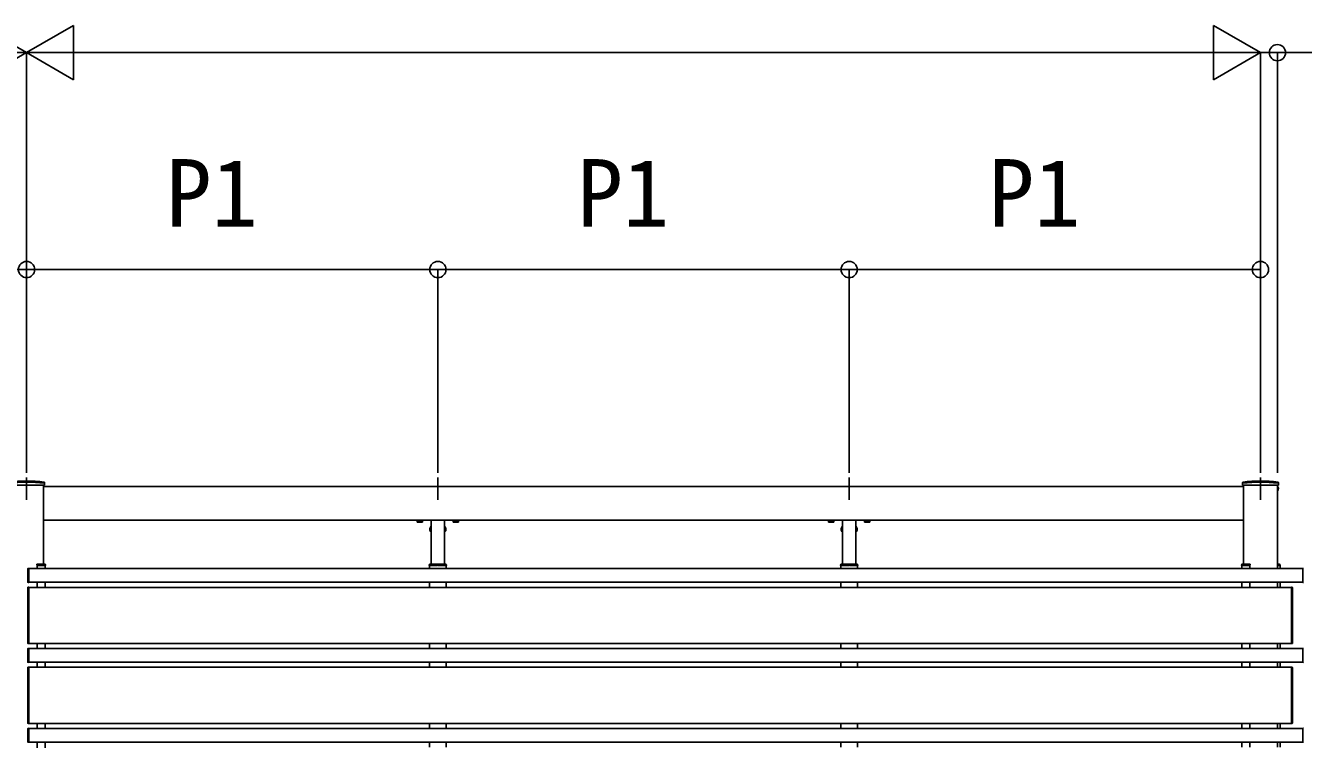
# Model space of a CAD drawing. Units: millimetres, scale not verified. Extents: x -10500 to 10500, y -15604 to 15536.
# Drawn here: x -4935 to -2107, y 9720 to 11318 of the extents above; entities that cross this region are included whole.
import ezdxf
from ezdxf.enums import TextEntityAlignment as Align

# ---------------------------------------------------------------- set-up
doc = ezdxf.new("R2010")
doc.units = ezdxf.units.MM
doc.header["$LTSCALE"] = 80
for name, color, linetype in [('0-3_YKK_12', 2, 'Continuous'), ('0-4_YKK_13', 4, 'Continuous'), ('0-6_YKK_D', 6, 'Continuous')]:
    doc.layers.add(name, color=color, linetype=linetype)
doc.styles.add('ＭＳ ゴシック', font='')
doc.styles.get('ＭＳ ゴシック').set_extended_font_data('MS Gothic')

msp = doc.modelspace()

# ---------------------------------------------------------------- linework, layer by layer
at = {"layer": '0-3_YKK_12'}
for p, q in [((-4932.5, 10318.03), (-4932.5, 10268.34)), ((-4895, 10301.03), (-4895, 10125.53)), ((-4022.5, 10318.03), (-4022.5, 10268.34)), ((-3112.5, 10318.03), (-3112.5, 10268.34)), ((-2240, 10301.03), (-2240, 10125.53)), ((-2202.5, 10318.03), (-2202.5, 10268.34)), ((-2165, 10301.03), (-2165, 10116.03)), ((-2240, 10223.03), (-4895, 10223.03)), ((-4037.5, 10223.03), (-4037.5, 10125.53)), ((-4007.5, 10223.03), (-4007.5, 10125.53)), ((-3127.5, 10223.03), (-3127.5, 10125.53)), ((-3097.5, 10223.03), (-3097.5, 10125.53)), ((-4909, 10123.03), (-4909, 10116.03)), ((-4891, 10123.03), (-4891, 10116.03)), ((-4041, 10123.03), (-4041, 10116.03)), ((-4004, 10123.03), (-4004, 10116.03)), ((-3131, 10123.03), (-3131, 10116.03)), ((-3094, 10123.03), (-3094, 10116.03)), ((-2244, 10123.03), (-2244, 10116.03)), ((-2226, 10123.03), (-2226, 10116.03)), ((-2165, 10116.03), (-2165, 10122.03)), ((-2159, 10116.03), (-2159, 10123.03)), ((-4927.5, 10116.03), (-2109, 10116.03)), ((-4927.5, 10086.03), (-2109, 10086.03)), ((-2134, 10074.53), (-4927.5, 10074.53)), ((-4909, 10086.03), (-4909, 10074.53)), ((-4891, 10086.03), (-4891, 10074.53)), ((-4041, 10086.03), (-4041, 10074.53)), ((-4004, 10086.03), (-4004, 10074.53)), ((-3131, 10086.03), (-3131, 10074.53)), ((-3094, 10086.03), (-3094, 10074.53)), ((-2244, 10086.03), (-2244, 10074.53)), ((-2226, 10086.03), (-2226, 10074.53)), ((-2165, 10074.53), (-2165, 10086.03)), ((-2159, 10074.83), (-2159, 10086.03)), ((-2134, 9950.53), (-4927.5, 9950.53)), ((-4927.5, 9939.03), (-2109, 9939.03)), ((-4909, 9950.53), (-4909, 9939.03)), ((-4891, 9950.53), (-4891, 9939.03)), ((-4041, 9950.53), (-4041, 9939.03)), ((-4004, 9950.53), (-4004, 9939.03)), ((-3131, 9950.53), (-3131, 9939.03)), ((-3094, 9950.53), (-3094, 9939.03)), ((-2244, 9950.53), (-2244, 9939.03)), ((-2226, 9950.53), (-2226, 9939.03)), ((-2165, 9939.03), (-2165, 9950.53)), ((-2165, 9950.53), (-2165, 9939.03)), ((-2159, 9939.33), (-2159, 9950.53)), ((-4927.5, 9909.03), (-2109, 9909.03)), ((-2134, 9897.53), (-4927.5, 9897.53)), ((-4909, 9909.03), (-4909, 9897.53)), ((-4891, 9909.03), (-4891, 9897.53)), ((-4041, 9909.03), (-4041, 9897.53)), ((-4004, 9909.03), (-4004, 9897.53)), ((-3131, 9909.03), (-3131, 9897.53)), ((-3094, 9909.03), (-3094, 9897.53)), ((-2244, 9909.03), (-2244, 9897.53)), ((-2226, 9909.03), (-2226, 9897.53)), ((-2165, 9897.53), (-2165, 9909.03)), ((-2165, 9909.03), (-2165, 9897.53)), ((-2159, 9897.83), (-2159, 9909.03)), ((-2134, 9773.53), (-4927.5, 9773.53)), ((-4927.5, 9762.03), (-2109, 9762.03)), ((-4909, 9773.53), (-4909, 9762.03)), ((-4891, 9773.53), (-4891, 9762.03)), ((-4041, 9773.53), (-4041, 9762.03)), ((-4004, 9773.53), (-4004, 9762.03)), ((-3131, 9773.53), (-3131, 9762.03)), ((-3094, 9773.53), (-3094, 9762.03)), ((-2244, 9773.53), (-2244, 9762.03)), ((-2226, 9773.53), (-2226, 9762.03)), ((-2165, 9762.03), (-2165, 9773.53)), ((-2165, 9773.53), (-2165, 9762.03)), ((-2159, 9762.33), (-2159, 9773.53)), ((-4927.5, 9732.03), (-2109, 9732.03)), ((-4909, 9732.03), (-4909, 9719.53)), ((-4891, 9732.03), (-4891, 9719.53)), ((-4041, 9732.03), (-4041, 9720.53)), ((-4004, 9732.03), (-4004, 9720.53)), ((-3131, 9732.03), (-3131, 9720.53)), ((-3094, 9732.03), (-3094, 9720.53)), ((-2244, 9732.03), (-2244, 9720.53)), ((-2226, 9732.03), (-2226, 9720.53)), ((-2165, 9720.53), (-2165, 9732.03)), ((-2165, 9732.03), (-2165, 9720.53)), ((-2159, 9720.83), (-2159, 9732.03))]:
    msp.add_line(p, q, dxfattribs=at)
msp.add_lwpolyline([(-2240, 10223.03), (-2240, 10298.03), (-4895, 10298.03)], dxfattribs=at)
at = {"layer": '0-4_YKK_13'}
for p, q in [((-4972.15, 10301.03), (-4892.85, 10301.03)), ((-4892.8, 10304.03), (-4892.85, 10306.7)), ((-4892.8, 10304.03), (-4892.85, 10301.03)), ((-2242.2, 10304.03), (-2242.15, 10306.7)), ((-2242.2, 10304.03), (-2242.15, 10301.03)), ((-2162.85, 10301.03), (-2242.15, 10301.03)), ((-2165, 10297.78), (-2165, 10288.28)), ((-2164.77, 10297.78), (-2165, 10297.78)), ((-2164.77, 10297.78), (-2164.77, 10288.28)), ((-2162.8, 10304.03), (-2162.85, 10306.7)), ((-2162.8, 10304.03), (-2162.85, 10301.03)), ((-2164.77, 10288.28), (-2165, 10288.28)), ((-4067.5, 10222.73), (-4068.27, 10222.28)), ((-4068.27, 10219.17), (-4068.27, 10222.28)), ((-4067.5, 10218.73), (-4068.27, 10219.17)), ((-4068.25, 10222.73), (-4068.25, 10223.03)), ((-4056.75, 10222.73), (-4068.25, 10222.73)), ((-4057.5, 10222.73), (-4067.5, 10222.73)), ((-4057.5, 10218.73), (-4067.5, 10218.73)), ((-4065.39, 10219.17), (-4065.39, 10222.28)), ((-4059.61, 10219.17), (-4059.61, 10222.28)), ((-4057.5, 10222.73), (-4056.73, 10222.28)), ((-4057.5, 10218.73), (-4056.73, 10219.17)), ((-4056.75, 10223.03), (-4056.75, 10222.73)), ((-4056.73, 10219.17), (-4056.73, 10222.28)), ((-4037.75, 10208.93), (-4037.5, 10208.93)), ((-4037.75, 10208.93), (-4037.75, 10197.13)), ((-4037.5, 10197.13), (-4037.5, 10208.93)), ((-4007.5, 10208.93), (-4007.5, 10197.13)), ((-4007.25, 10208.93), (-4007.5, 10208.93)), ((-4007.25, 10197.13), (-4007.25, 10208.93)), ((-3987.5, 10222.73), (-3988.27, 10222.28)), ((-3988.27, 10219.17), (-3988.27, 10222.28)), ((-3987.5, 10218.73), (-3988.27, 10219.17)), ((-3988.25, 10222.73), (-3988.25, 10223.03)), ((-3976.75, 10222.73), (-3988.25, 10222.73)), ((-3977.5, 10222.73), (-3987.5, 10222.73)), ((-3977.5, 10218.73), (-3987.5, 10218.73)), ((-3985.39, 10219.17), (-3985.39, 10222.28)), ((-3979.61, 10219.17), (-3979.61, 10222.28)), ((-3977.5, 10222.73), (-3976.73, 10222.28)), ((-3977.5, 10218.73), (-3976.73, 10219.17)), ((-3976.75, 10223.03), (-3976.75, 10222.73)), ((-3976.73, 10219.17), (-3976.73, 10222.28)), ((-3157.5, 10222.73), (-3158.27, 10222.28)), ((-3158.27, 10219.17), (-3158.27, 10222.28)), ((-3157.5, 10218.73), (-3158.27, 10219.17)), ((-3158.25, 10222.73), (-3158.25, 10223.03)), ((-3146.75, 10222.73), (-3158.25, 10222.73)), ((-3147.5, 10222.73), (-3157.5, 10222.73)), ((-3147.5, 10218.73), (-3157.5, 10218.73)), ((-3155.39, 10219.17), (-3155.39, 10222.28)), ((-3149.61, 10219.17), (-3149.61, 10222.28)), ((-3147.5, 10222.73), (-3146.73, 10222.28)), ((-3147.5, 10218.73), (-3146.73, 10219.17)), ((-3146.75, 10223.03), (-3146.75, 10222.73)), ((-3146.73, 10219.17), (-3146.73, 10222.28)), ((-3127.75, 10208.93), (-3127.5, 10208.93)), ((-3127.75, 10208.93), (-3127.75, 10197.13)), ((-3127.5, 10197.13), (-3127.5, 10208.93)), ((-3097.5, 10208.93), (-3097.5, 10197.13)), ((-3097.25, 10208.93), (-3097.5, 10208.93)), ((-3097.25, 10197.13), (-3097.25, 10208.93)), ((-3077.5, 10222.73), (-3078.27, 10222.28)), ((-3078.27, 10219.17), (-3078.27, 10222.28)), ((-3077.5, 10218.73), (-3078.27, 10219.17)), ((-3078.25, 10222.73), (-3078.25, 10223.03)), ((-3066.75, 10222.73), (-3078.25, 10222.73)), ((-3067.5, 10222.73), (-3077.5, 10222.73)), ((-3067.5, 10218.73), (-3077.5, 10218.73)), ((-3075.39, 10219.17), (-3075.39, 10222.28)), ((-3069.61, 10219.17), (-3069.61, 10222.28)), ((-3067.5, 10222.73), (-3066.73, 10222.28)), ((-3067.5, 10218.73), (-3066.73, 10219.17)), ((-3066.75, 10223.03), (-3066.75, 10222.73)), ((-3066.73, 10219.17), (-3066.73, 10222.28)), ((-4037.75, 10197.13), (-4037.5, 10197.13)), ((-4007.25, 10197.13), (-4007.5, 10197.13)), ((-3127.75, 10197.13), (-3127.5, 10197.13)), ((-3097.25, 10197.13), (-3097.5, 10197.13)), ((-4909.5, 10125.53), (-4891.59, 10125.53)), ((-4909.5, 10124.03), (-4909.5, 10125.53)), ((-4909, 10123.03), (-4909, 10123.53)), ((-4903.1, 10123.03), (-4903.6, 10123.03)), ((-4903.1, 10123.03), (-4894.1, 10123.03)), ((-4894.11, 10124.53), (-4903.09, 10124.53)), ((-4893.6, 10123.03), (-4894.1, 10123.03)), ((-4893.61, 10124.03), (-4893.6, 10123.03)), ((-4890.8, 10123.03), (-4893.6, 10123.03)), ((-4041.2, 10123.03), (-4038.4, 10123.03)), ((-4004.59, 10125.53), (-4040.41, 10125.53)), ((-4038.39, 10124.03), (-4038.4, 10123.03)), ((-4038.4, 10123.03), (-4037.9, 10123.03)), ((-4028.9, 10123.03), (-4037.9, 10123.03)), ((-4037.89, 10124.53), (-4028.91, 10124.53)), ((-4028.9, 10123.03), (-4028.4, 10123.03)), ((-4023, 10123.03), (-4023, 10123.53)), ((-4022, 10123.53), (-4022, 10123.03)), ((-4022, 10123.03), (-4016.6, 10123.03)), ((-4016.59, 10124.03), (-4016.6, 10123.03)), ((-4016.6, 10123.03), (-4016.1, 10123.03)), ((-4007.1, 10123.03), (-4016.1, 10123.03)), ((-4016.09, 10124.53), (-4007.11, 10124.53)), ((-4007.1, 10123.03), (-4006.6, 10123.03)), ((-4006.61, 10124.03), (-4006.6, 10123.03)), ((-4006.6, 10123.03), (-4003.8, 10123.03)), ((-4003.8, 10123.03), (-4003.5, 10123.03)), ((-4003.5, 10123.03), (-4003.6, 10124.59)), ((-3131.2, 10123.03), (-3128.4, 10123.03)), ((-3094.59, 10125.53), (-3130.41, 10125.53)), ((-3128.39, 10124.03), (-3128.4, 10123.03)), ((-3128.4, 10123.03), (-3127.9, 10123.03)), ((-3118.9, 10123.03), (-3127.9, 10123.03)), ((-3127.89, 10124.53), (-3118.91, 10124.53)), ((-3118.9, 10123.03), (-3118.4, 10123.03)), ((-3113, 10123.03), (-3113, 10123.53)), ((-3112, 10123.53), (-3112, 10123.03)), ((-3112, 10123.03), (-3106.6, 10123.03)), ((-3106.59, 10124.03), (-3106.6, 10123.03)), ((-3106.6, 10123.03), (-3106.1, 10123.03)), ((-3097.1, 10123.03), (-3106.1, 10123.03)), ((-3106.09, 10124.53), (-3097.11, 10124.53)), ((-3097.1, 10123.03), (-3096.6, 10123.03)), ((-3096.61, 10124.03), (-3096.6, 10123.03)), ((-3096.6, 10123.03), (-3093.8, 10123.03)), ((-3093.8, 10123.03), (-3093.5, 10123.03)), ((-3093.5, 10123.03), (-3093.6, 10124.59)), ((-2244.2, 10123.03), (-2241.4, 10123.03)), ((-2225.5, 10125.53), (-2243.41, 10125.53)), ((-2241.39, 10124.03), (-2241.4, 10123.03)), ((-2241.4, 10123.03), (-2240.9, 10123.03)), ((-2231.9, 10123.03), (-2240.9, 10123.03)), ((-2240.89, 10124.53), (-2231.91, 10124.53)), ((-2231.9, 10123.03), (-2231.4, 10123.03)), ((-2226, 10123.03), (-2226, 10123.53)), ((-2225.5, 10124.03), (-2225.5, 10125.53)), ((-2165, 10125.53), (-2160.09, 10125.53)), ((-2165, 10123.03), (-2164.9, 10124.59)), ((-2164.7, 10123.03), (-2165, 10123.03)), ((-4930, 10115.43), (-4930, 10086.62)), ((-4927.5, 10116.53), (-4929.06, 10116.43)), ((-4927.5, 10115.53), (-4927.5, 10116.53)), ((-4927.5, 10086.53), (-4927.5, 10115.53)), ((-2109, 10116.53), (-2107.44, 10116.43)), ((-2109, 10115.53), (-2109, 10116.53)), ((-2109, 10086.53), (-2109, 10115.53)), ((-4930, 10073.73), (-4930, 10073.44)), ((-4930, 10073.44), (-4930, 9951.62)), ((-2131.5, 10073.73), (-2131.5, 10073.44)), ((-2131.5, 10073.44), (-2131.5, 9951.62)), ((-4930, 9951.62), (-4930, 9951.32)), ((-4930, 9938.43), (-4930, 9909.62)), ((-4927.5, 9939.53), (-4929.06, 9939.43)), ((-4927.5, 9938.53), (-4927.5, 9939.53)), ((-4927.5, 9909.53), (-4927.5, 9938.53)), ((-2131.5, 9951.62), (-2131.5, 9951.32)), ((-2109, 9939.53), (-2107.44, 9939.43)), ((-2109, 9938.53), (-2109, 9939.53)), ((-2109, 9909.53), (-2109, 9938.53)), ((-4930, 9896.73), (-4930, 9896.44)), ((-4930, 9896.44), (-4930, 9774.62)), ((-2131.5, 9896.73), (-2131.5, 9896.44)), ((-2131.5, 9896.44), (-2131.5, 9774.62)), ((-4930, 9774.62), (-4930, 9774.32)), ((-4930, 9761.43), (-4930, 9732.62)), ((-4927.5, 9762.53), (-4929.06, 9762.43)), ((-4927.5, 9761.53), (-4927.5, 9762.53)), ((-4927.5, 9732.53), (-4927.5, 9761.53)), ((-2131.5, 9774.62), (-2131.5, 9774.32)), ((-2109, 9762.53), (-2107.44, 9762.43)), ((-2109, 9761.53), (-2109, 9762.53)), ((-2109, 9732.53), (-2109, 9761.53))]:
    msp.add_line(p, q, dxfattribs=at)
for points in [[(-4903.59, 10124.03), (-4903.6, 10123.03), (-4909, 10123.03)], [(-4890.6, 10124.59), (-4890.5, 10123.03), (-4890.8, 10123.03)], [(-4041.4, 10124.59), (-4041.5, 10123.03), (-4041.2, 10123.03)], [(-4028.41, 10124.03), (-4028.4, 10123.03), (-4023, 10123.03)], [(-3131.4, 10124.59), (-3131.5, 10123.03), (-3131.2, 10123.03)], [(-3118.41, 10124.03), (-3118.4, 10123.03), (-3113, 10123.03)], [(-2244.4, 10124.59), (-2244.5, 10123.03), (-2244.2, 10123.03)], [(-2231.41, 10124.03), (-2231.4, 10123.03), (-2226, 10123.03)], [(-2159.1, 10124.59), (-2159, 10123.03), (-2159.3, 10123.03), (-2165, 10123.03)], [(-4929.06, 10085.62), (-4927.5, 10085.53), (-4927.5, 10086.53)], [(-4929.06, 9950.32), (-4927.5, 9950.23), (-4927.5, 10074.83), (-4929.06, 10074.73)], [(-2132.44, 9950.32), (-2134, 9950.23), (-2134, 10074.83), (-2132.44, 10074.73)], [(-2107.44, 10085.62), (-2109, 10085.53), (-2109, 10086.53)], [(-4929.06, 9908.62), (-4927.5, 9908.53), (-4927.5, 9909.53)], [(-4929.06, 9773.32), (-4927.5, 9773.23), (-4927.5, 9897.83), (-4929.06, 9897.73)], [(-2132.44, 9773.32), (-2134, 9773.23), (-2134, 9897.83), (-2132.44, 9897.73)], [(-2107.44, 9908.62), (-2109, 9908.53), (-2109, 9909.53)], [(-4929.06, 9731.62), (-4927.5, 9731.53), (-4927.5, 9732.53)], [(-2107.44, 9731.62), (-2109, 9731.53), (-2109, 9732.53)]]:
    msp.add_lwpolyline(points, dxfattribs=at)
for centre, radius, start, end in [((-4932.5, 9990.03), 317.53, 82.97773, 97.02227), ((-4932.5, 9990.03), 320, 83.0403, 96.9597), ((-4893.85, 10306.68), 1, 1, 83.0403), ((-4893.8, 10304.18), 1, 1, 82.97773), ((-2241.2, 10304.18), 1, 97.02227, 179), ((-2241.15, 10306.68), 1, 96.9597, 179), ((-2202.5, 9990.03), 317.53, 82.97773, 97.02227), ((-2202.5, 9990.03), 320, 83.0403, 96.9597), ((-2168.6, 10293.03), 6.1, 308.85935, 51.14065), ((-2163.85, 10306.68), 1, 1, 83.0403), ((-2163.8, 10304.18), 1, 1, 82.97773), ((-4066.83, 10220.17), 2.56, 55.61708, 124.38292), ((-4066.83, 10221.28), 2.56, 235.61708, 304.38292), ((-4062.5, 10213.17), 9.55, 72.41276, 107.58724), ((-4062.5, 10228.28), 9.55, 252.41276, 287.58724), ((-4058.17, 10220.17), 2.56, 55.61708, 124.38292), ((-4058.17, 10221.28), 2.56, 235.61708, 304.38292), ((-4032.8, 10203.03), 7.7, 129.98312, 230.01688), ((-4012.2, 10203.03), 7.7, 309.98312, 50.01688), ((-3986.83, 10220.17), 2.56, 55.61708, 124.38292), ((-3986.83, 10221.28), 2.56, 235.61708, 304.38292), ((-3982.5, 10213.17), 9.55, 72.41276, 107.58724), ((-3982.5, 10228.28), 9.55, 252.41276, 287.58724), ((-3978.17, 10220.17), 2.56, 55.61708, 124.38292), ((-3978.17, 10221.28), 2.56, 235.61708, 304.38292), ((-3156.83, 10220.17), 2.56, 55.61708, 124.38292), ((-3156.83, 10221.28), 2.56, 235.61708, 304.38292), ((-3152.5, 10213.17), 9.55, 72.41276, 107.58724), ((-3152.5, 10228.28), 9.55, 252.41276, 287.58724), ((-3148.17, 10220.17), 2.56, 55.61708, 124.38292), ((-3148.17, 10221.28), 2.56, 235.61708, 304.38292), ((-3122.8, 10203.03), 7.7, 129.98312, 230.01688), ((-3102.2, 10203.03), 7.7, 309.98312, 50.01688), ((-3076.83, 10220.17), 2.56, 55.61708, 124.38292), ((-3076.83, 10221.28), 2.56, 235.61708, 304.38292), ((-3072.5, 10213.17), 9.55, 72.41276, 107.58724), ((-3072.5, 10228.28), 9.55, 252.41276, 287.58724), ((-3068.17, 10220.17), 2.56, 55.61708, 124.38292), ((-3068.17, 10221.28), 2.56, 235.61708, 304.38292), ((-4909.5, 10123.53), 0.5, 0, 90), ((-4903.09, 10124.03), 0.5, 90, 179.5), ((-4894.11, 10124.03), 0.5, 0.5, 90), ((-4891.59, 10124.53), 1, 3.5, 90), ((-4040.41, 10124.53), 1, 90, 176.5), ((-4037.89, 10124.03), 0.5, 90, 179.5), ((-4028.91, 10124.03), 0.5, 0.5, 90), ((-4022.5, 10123.53), 0.5, 0, 180), ((-4016.09, 10124.03), 0.5, 90, 179.5), ((-4007.11, 10124.03), 0.5, 0.5, 90), ((-4004.59, 10124.53), 1, 3.5, 90), ((-3130.41, 10124.53), 1, 90, 176.5), ((-3127.89, 10124.03), 0.5, 90, 179.5), ((-3118.91, 10124.03), 0.5, 0.5, 90), ((-3112.5, 10123.53), 0.5, 0, 180), ((-3106.09, 10124.03), 0.5, 90, 179.5), ((-3097.11, 10124.03), 0.5, 0.5, 90), ((-3094.59, 10124.53), 1, 3.5, 90), ((-2243.41, 10124.53), 1, 90, 176.5), ((-2240.89, 10124.03), 0.5, 90, 179.5), ((-2231.91, 10124.03), 0.5, 0.5, 90), ((-2225.5, 10123.53), 0.5, 90, 180), ((-2163.91, 10124.53), 1, 90, 176.5), ((-2160.09, 10124.53), 1, 3.5, 90), ((-4929, 10115.43), 1, 93.5, 180), ((-4929, 10086.62), 1, 180, 266.5), ((-4929, 10073.73), 1, 93.5, 180), ((-2132.5, 10073.73), 1, 0, 86.5), ((-4929, 9951.32), 1, 180, 266.5), ((-4929, 9938.43), 1, 93.5, 180), ((-2132.5, 9951.32), 1, 273.5, 0), ((-4929, 9909.62), 1, 180, 266.5), ((-4929, 9896.73), 1, 93.5, 180), ((-2132.5, 9896.73), 1, 0, 86.5), ((-4929, 9774.32), 1, 180, 266.5), ((-4929, 9761.43), 1, 93.5, 180), ((-2132.5, 9774.32), 1, 273.5, 0), ((-4929, 9732.62), 1, 180, 266.5)]:
    msp.add_arc(centre, radius, start, end, dxfattribs=at)
at = {"layer": '0-6_YKK_D'}
for p, q in [((-4932.5, 11258.03), (-5036.42, 11318.03)), ((-4932.5, 11258.03), (-4828.58, 11318.03)), ((-4828.58, 11198.03), (-4828.58, 11318.03)), ((-2202.5, 11258.03), (-2306.42, 11318.03)), ((-2306.42, 11318.03), (-2306.42, 11198.03)), ((-4932.5, 11258.03), (-5140.35, 11258.03)), ((-4932.5, 11258.03), (-5036.42, 11198.03)), ((-4932.5, 10328.03), (-4932.5, 11259.03)), ((-4932.5, 10328.03), (-4932.5, 11259.03)), ((-4932.5, 11258.03), (-4828.58, 11198.03)), ((-4932.5, 11258.03), (-4724.65, 11258.03)), ((-2322.5, 11258.03), (-4812.5, 11258.03)), ((-2202.5, 11258.03), (-2410.35, 11258.03)), ((-2202.5, 11258.03), (-2306.42, 11198.03)), ((-2202.5, 11258.03), (-2274.5, 11258.03)), ((-2202.5, 10328.03), (-2202.5, 11259.03)), ((-2202.5, 10328.03), (-2202.5, 11259.03)), ((-2202.5, 11258.03), (-2165, 11258.03)), ((-2165, 10328.03), (-2165, 11259.03)), ((-2165, 11258.03), (-1445.77, 11258.03)), ((-5842.5, 10778.03), (-4932.5, 10778.03)), ((-4932.5, 10328.03), (-4932.5, 10779.03)), ((-4932.5, 10328.03), (-4932.5, 10779.03)), ((-4932.5, 10778.03), (-4022.5, 10778.03)), ((-4022.5, 10328.03), (-4022.5, 10779.03)), ((-4022.5, 10328.03), (-4022.5, 10779.03)), ((-4022.5, 10778.03), (-3112.5, 10778.03)), ((-3112.5, 10328.03), (-3112.5, 10779.03)), ((-3112.5, 10328.03), (-3112.5, 10779.03)), ((-3112.5, 10778.03), (-2202.5, 10778.03)), ((-2202.5, 10328.03), (-2202.5, 10779.03))]:
    msp.add_line(p, q, dxfattribs=at)
for centre in [(-2165, 11258.03), (-4932.5, 10778.03), (-4932.5, 10778.03), (-4022.5, 10778.03), (-4022.5, 10778.03), (-3112.5, 10778.03), (-3112.5, 10778.03), (-2202.5, 10778.03)]:
    msp.add_circle(centre, 18, dxfattribs=at)

# ---------------------------------------------------------------- texts
at = {"layer": '0-6_YKK_D', "style": 'ＭＳ ゴシック'}
for p in [(-4624.7, 10828.03), (-3714.7, 10828.03), (-2804.7, 10828.03)]:
    msp.add_text('P1', height=149.6, dxfattribs=at).set_placement(p, align=Align.BOTTOM_LEFT)

doc.saveas('drawing.dxf')
